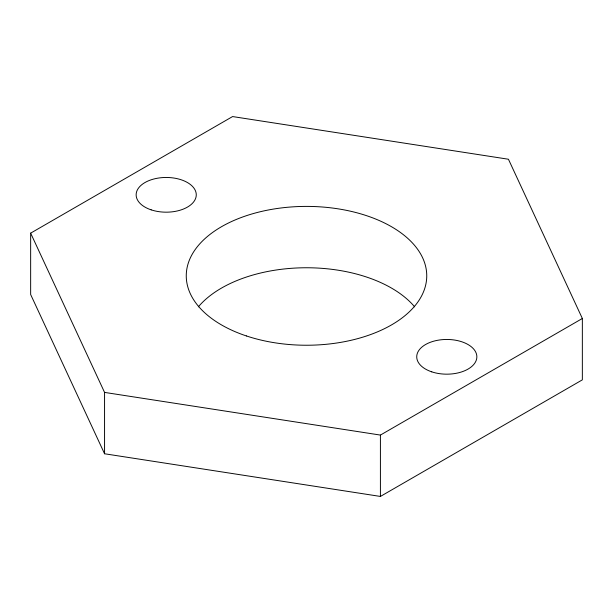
<?xml version="1.0" encoding="UTF-8"?>
<svg xmlns="http://www.w3.org/2000/svg" width="613" height="613" viewBox="0 0 613 613"><rect width="100%" height="100%" fill="white"/><g stroke="black" fill="none" stroke-linecap="round" stroke-linejoin="round"><path stroke-width="0.92" d="M30.65 233.147L232.588 116.562L508.438 159.234L582.35 318.492L582.35 379.853L380.412 496.438L104.562 453.766L30.65 294.508L30.65 233.147L104.562 392.404L104.562 453.766M104.562 392.404L380.412 435.077L582.35 318.492M380.412 435.077L380.412 496.438M198.359 306.829A120.248 69.422 0 0 1 306.5 267.758A120.248 69.422 0 0 1 414.641 306.829M151.173 209.853A30.06 17.356 0 0 0 196.267 194.819A30.06 17.356 0 0 0 151.173 179.793A30.06 17.356 0 0 0 151.173 209.853M431.759 371.846A30.06 17.356 0 0 0 476.853 356.82A30.06 17.356 0 0 0 431.759 341.786A30.06 17.356 0 0 0 431.759 371.846M246.38 335.939A120.248 69.422 0 0 0 426.748 275.819A120.248 69.422 0 0 0 246.38 215.699A120.248 69.422 0 0 0 246.38 335.939"/></g></svg>
